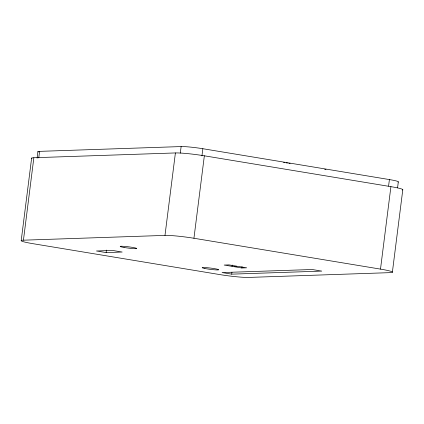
<?xml version="1.0" encoding="UTF-8"?>
<svg xmlns="http://www.w3.org/2000/svg" width="424" height="424" viewBox="0 0 424 424"><rect width="100%" height="100%" fill="white"/><g stroke="black" fill="none" stroke-linecap="round" stroke-linejoin="round"><path stroke-width="0.64" d="M21.216 240.556L31.63 158.099M23.442 240.185L164.984 235.394A21.746 1.707 7.2 0 1 193.938 238.262L380.498 269.118A21.746 1.707 7.2 0 1 390.144 272.637L248.597 277.429A21.746 1.707 7.2 0 1 219.648 274.561L33.088 243.705A21.746 1.707 7.2 0 1 23.442 240.185L33.856 157.733L175.404 152.942A21.746 1.707 7.2 0 1 204.352 155.804L390.912 186.661A21.746 1.707 7.2 0 1 402.403 189.989M37.095 158.152L37.922 151.633M38.764 157.876L39.586 151.357L181.133 146.566A16.313 1.277 7.2 0 1 202.847 148.718L389.407 179.575A16.313 1.277 7.2 0 1 398.019 182.066M106.106 252.577L122.192 252.036L112.54 250.436L96.455 250.982L106.106 252.577L106.419 250.091M164.984 235.394L175.404 152.942M180.311 153.085L181.133 146.566M201.941 155.889L202.847 148.718M193.938 238.262L204.352 155.804M232.039 266.357L236.862 266.192L228.981 264.889L224.158 265.053L232.039 266.357L232.204 265.064M231.711 274.153L321.784 271.106L312.138 269.51L222.059 272.558L231.711 274.153L231.949 272.288M241.85 267.979L246.673 267.814L238.792 266.511L233.969 266.675L241.85 267.979L242.014 266.685M388.58 186.094L389.407 179.575M380.498 269.118L390.912 186.661M397.569 187.806L398.311 181.938M392.37 272.266L402.784 189.814M283.598 162.424L284.901 162.641M286.205 162.858L287.509 163.076M288.813 163.288L290.117 163.505M324.678 169.218L325.982 169.436M38.171 152.004A16.313 1.277 7.2 0 1 39.586 151.357M31.97 158.592A21.746 1.707 7.2 0 1 33.856 157.733M124.062 247.468A8.337 0.652 7.2 0 0 136.729 248.528A8.337 0.652 7.2 0 0 124.608 246.397A8.337 0.652 7.2 0 0 124.062 247.468M204.866 268.498A8.337 0.652 7.2 0 0 218.551 269.876A8.337 0.652 7.2 0 0 208.036 267.783A8.337 0.652 7.2 0 0 204.866 268.498"/></g></svg>
